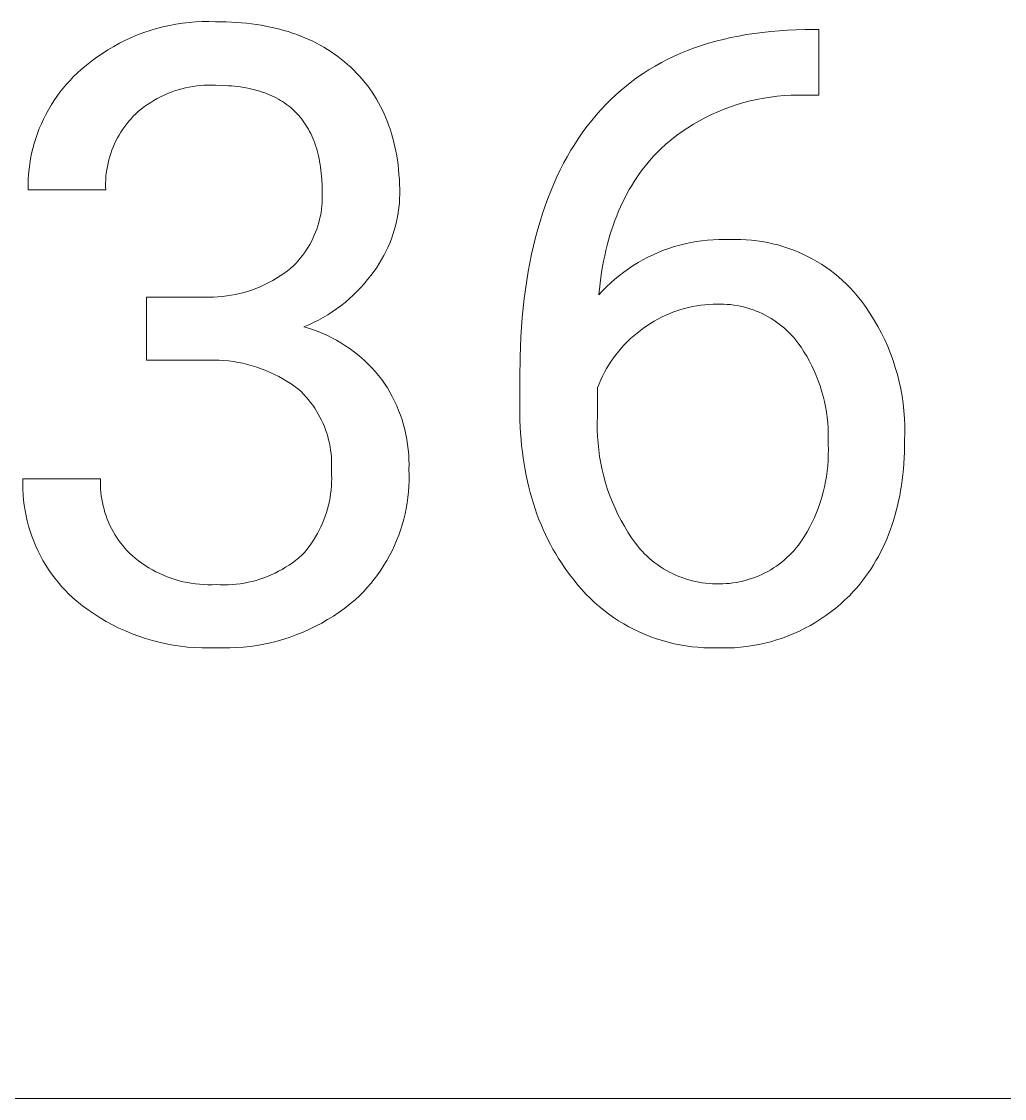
# Model space of a CAD drawing. Header units: millimetres. Extents: x 0 to 4468, y 0 to 3122.
# Drawn here: x 3651.7 to 3719.9, y 249.8 to 324.6 of the extents above; entities that cross this region are included whole.
import ezdxf

# ---------------------------------------------------------------- set-up
doc = ezdxf.new("R2010")
doc.units = ezdxf.units.MM
doc.header["$MEASUREMENT"] = 0
doc.layers.add('Domyślny', color=7, linetype='Continuous', true_color=0x000000)

msp = doc.modelspace()

# ---------------------------------------------------------------- linework, layer by layer
at = {"layer": 'Domyślny', "color": 18, "lineweight": 15, "true_color": 0x000000}
for p, q in [((3664.21, 324.558), (3664.671, 324.564)), ((3664.671, 324.564), (3665.132, 324.554)), ((3660.148, 323.793), (3660.585, 323.94)), ((3660.585, 323.94), (3661.027, 324.072)), ((3661.027, 324.072), (3661.473, 324.188)), ((3661.473, 324.188), (3661.923, 324.289)), ((3661.923, 324.289), (3662.376, 324.374)), ((3662.376, 324.374), (3662.832, 324.444)), ((3662.832, 324.444), (3663.29, 324.498)), ((3663.29, 324.498), (3663.749, 324.536)), ((3663.749, 324.536), (3664.21, 324.558)), ((3665.132, 324.554), (3665.872, 324.542)), ((3665.872, 324.542), (3666.234, 324.527)), ((3666.234, 324.527), (3666.592, 324.505)), ((3666.592, 324.505), (3666.944, 324.478)), ((3666.944, 324.478), (3667.291, 324.444)), ((3667.291, 324.444), (3667.633, 324.404)), ((3667.633, 324.404), (3667.969, 324.358)), ((3667.969, 324.358), (3668.301, 324.306)), ((3668.301, 324.306), (3668.627, 324.248)), ((3668.627, 324.248), (3668.949, 324.183)), ((3668.949, 324.183), (3669.265, 324.112)), ((3669.265, 324.112), (3669.576, 324.035)), ((3669.576, 324.035), (3669.882, 323.952)), ((3669.882, 323.952), (3670.183, 323.863)), ((3670.183, 323.863), (3670.479, 323.767)), ((3702.561, 323.738), (3703.124, 323.812)), ((3703.124, 323.812), (3703.697, 323.873)), ((3703.697, 323.873), (3704.278, 323.923)), ((3704.278, 323.923), (3704.87, 323.96)), ((3704.87, 323.96), (3705.471, 323.986)), ((3705.471, 323.986), (3706.081, 324.001)), ((3706.081, 324.001), (3707.048, 324.001)), ((3707.048, 324.001), (3707.048, 319.448)), ((3658.458, 323.057), (3658.871, 323.263)), ((3658.871, 323.263), (3659.29, 323.454)), ((3659.29, 323.454), (3659.716, 323.631)), ((3659.716, 323.631), (3660.148, 323.793)), ((3670.479, 323.767), (3670.77, 323.666)), ((3670.77, 323.666), (3671.055, 323.558)), ((3671.055, 323.558), (3671.336, 323.443)), ((3671.336, 323.443), (3671.611, 323.323)), ((3671.611, 323.323), (3671.882, 323.196)), ((3671.882, 323.196), (3672.147, 323.063)), ((3672.147, 323.063), (3672.407, 322.923)), ((3699.383, 323.052), (3699.889, 323.196)), ((3699.889, 323.196), (3700.405, 323.328)), ((3700.405, 323.328), (3700.93, 323.448)), ((3700.93, 323.448), (3701.464, 323.557)), ((3701.464, 323.557), (3702.008, 323.654)), ((3702.008, 323.654), (3702.561, 323.738)), ((3656.886, 322.095), (3657.266, 322.356)), ((3657.266, 322.356), (3657.655, 322.603)), ((3657.655, 322.603), (3658.053, 322.837)), ((3658.053, 322.837), (3658.458, 323.057)), ((3672.407, 322.923), (3672.662, 322.778)), ((3672.662, 322.778), (3672.912, 322.626)), ((3672.912, 322.626), (3673.157, 322.467)), ((3673.157, 322.467), (3673.397, 322.303)), ((3696.997, 322.155), (3697.455, 322.358)), ((3697.455, 322.358), (3697.923, 322.549)), ((3697.923, 322.549), (3698.4, 322.729)), ((3698.4, 322.729), (3698.887, 322.896)), ((3698.887, 322.896), (3699.383, 323.052)), ((3656.154, 321.535), (3656.515, 321.821)), ((3656.515, 321.821), (3656.886, 322.095)), ((3673.397, 322.303), (3673.632, 322.132)), ((3673.632, 322.132), (3673.862, 321.955)), ((3673.862, 321.955), (3674.086, 321.771)), ((3674.086, 321.771), (3674.306, 321.581)), ((3674.306, 321.581), (3674.521, 321.385)), ((3695.678, 321.476), (3696.108, 321.714)), ((3696.108, 321.714), (3696.548, 321.941)), ((3696.548, 321.941), (3696.997, 322.155)), ((3655.272, 320.741), (3655.533, 320.993)), ((3655.533, 320.993), (3655.802, 321.236)), ((3655.802, 321.236), (3656.154, 321.535)), ((3674.521, 321.385), (3674.729, 321.186)), ((3674.729, 321.186), (3674.932, 320.982)), ((3674.932, 320.982), (3675.127, 320.772)), ((3694.446, 320.69), (3694.847, 320.963)), ((3694.847, 320.963), (3695.258, 321.225)), ((3695.258, 321.225), (3695.678, 321.476)), ((3654.542, 319.933), (3654.776, 320.21)), ((3654.776, 320.21), (3655.02, 320.48)), ((3655.02, 320.48), (3655.272, 320.741)), ((3663.82, 320.09), (3663.559, 320.054)), ((3664.081, 320.117), (3663.82, 320.09)), ((3664.343, 320.135), (3664.081, 320.117)), ((3664.606, 320.144), (3664.343, 320.135)), ((3664.869, 320.144), (3664.606, 320.144)), ((3665.132, 320.135), (3664.869, 320.144)), ((3665.588, 320.128), (3665.132, 320.135)), ((3666.029, 320.106), (3665.588, 320.128)), ((3666.244, 320.09), (3666.029, 320.106)), ((3666.456, 320.07), (3666.244, 320.09)), ((3675.127, 320.772), (3675.316, 320.558)), ((3675.316, 320.558), (3675.499, 320.339)), ((3675.499, 320.339), (3675.675, 320.116)), ((3675.675, 320.116), (3675.844, 319.887)), ((3693.299, 319.797), (3693.672, 320.106)), ((3693.672, 320.106), (3694.054, 320.404)), ((3694.054, 320.404), (3694.446, 320.69)), ((3653.897, 319.056), (3654.102, 319.356)), ((3654.102, 319.356), (3654.317, 319.648)), ((3654.317, 319.648), (3654.542, 319.933)), ((3661.313, 319.339), (3661.08, 319.217)), ((3661.55, 319.452), (3661.313, 319.339)), ((3661.792, 319.557), (3661.55, 319.452)), ((3662.036, 319.654), (3661.792, 319.557)), ((3662.284, 319.742), (3662.036, 319.654)), ((3662.534, 319.822), (3662.284, 319.742)), ((3662.787, 319.893), (3662.534, 319.822)), ((3663.043, 319.955), (3662.787, 319.893)), ((3663.3, 320.009), (3663.043, 319.955)), ((3663.559, 320.054), (3663.3, 320.009)), ((3666.664, 320.046), (3666.456, 320.07)), ((3666.868, 320.019), (3666.664, 320.046)), ((3667.069, 319.988), (3666.868, 320.019)), ((3667.266, 319.954), (3667.069, 319.988)), ((3667.46, 319.916), (3667.266, 319.954)), ((3667.65, 319.874), (3667.46, 319.916)), ((3667.836, 319.829), (3667.65, 319.874)), ((3668.019, 319.78), (3667.836, 319.829)), ((3668.198, 319.728), (3668.019, 319.78)), ((3668.374, 319.671), (3668.198, 319.728)), ((3668.545, 319.612), (3668.374, 319.671)), ((3668.714, 319.548), (3668.545, 319.612)), ((3668.878, 319.481), (3668.714, 319.548)), ((3669.039, 319.41), (3668.878, 319.481)), ((3669.197, 319.336), (3669.039, 319.41)), ((3669.351, 319.258), (3669.197, 319.336)), ((3675.844, 319.887), (3676.007, 319.653)), ((3676.007, 319.653), (3676.163, 319.414)), ((3676.163, 319.414), (3676.313, 319.17)), ((3692.582, 319.143), (3692.936, 319.476)), ((3692.936, 319.476), (3693.299, 319.797)), ((3704.152, 319.379), (3703.679, 319.321)), ((3704.625, 319.42), (3704.152, 319.379)), ((3705.1, 319.445), (3704.625, 319.42)), ((3705.576, 319.454), (3705.1, 319.445)), ((3706.051, 319.448), (3705.576, 319.454)), ((3707.048, 319.448), (3706.051, 319.448)), ((3653.517, 318.438), (3653.702, 318.75)), ((3653.702, 318.75), (3653.897, 319.056)), ((3660.192, 318.655), (3659.983, 318.496)), ((3660.407, 318.807), (3660.192, 318.655)), ((3660.627, 318.951), (3660.407, 318.807)), ((3660.851, 319.088), (3660.627, 318.951)), ((3661.08, 319.217), (3660.851, 319.088)), ((3669.501, 319.177), (3669.351, 319.258)), ((3669.647, 319.091), (3669.501, 319.177)), ((3669.79, 319.003), (3669.647, 319.091)), ((3669.929, 318.91), (3669.79, 319.003)), ((3670.065, 318.814), (3669.929, 318.91)), ((3670.197, 318.714), (3670.065, 318.814)), ((3670.326, 318.611), (3670.197, 318.714)), ((3670.45, 318.504), (3670.326, 318.611)), ((3676.313, 319.17), (3676.456, 318.922)), ((3676.456, 318.922), (3676.593, 318.668)), ((3676.593, 318.668), (3676.723, 318.41)), ((3691.903, 318.441), (3692.237, 318.798)), ((3692.237, 318.798), (3692.582, 319.143)), ((3700.911, 318.649), (3700.465, 318.483)), ((3701.362, 318.8), (3700.911, 318.649)), ((3701.818, 318.935), (3701.362, 318.8)), ((3702.278, 319.055), (3701.818, 318.935)), ((3702.742, 319.16), (3702.278, 319.055)), ((3703.209, 319.248), (3702.742, 319.16)), ((3703.679, 319.321), (3703.209, 319.248)), ((3653.18, 317.795), (3653.343, 318.119)), ((3653.343, 318.119), (3653.517, 318.438)), ((3659.417, 317.99), (3659.258, 317.818)), ((3659.582, 318.156), (3659.417, 317.99)), ((3659.78, 318.329), (3659.582, 318.156)), ((3659.983, 318.496), (3659.78, 318.329)), ((3670.572, 318.393), (3670.45, 318.504)), ((3670.689, 318.279), (3670.572, 318.393)), ((3670.803, 318.161), (3670.689, 318.279)), ((3670.914, 318.039), (3670.803, 318.161)), ((3671.02, 317.914), (3670.914, 318.039)), ((3671.123, 317.785), (3671.02, 317.914)), ((3676.723, 318.41), (3676.846, 318.147)), ((3676.846, 318.147), (3676.962, 317.879)), ((3676.962, 317.879), (3677.072, 317.606)), ((3691.261, 317.692), (3691.577, 318.072)), ((3691.577, 318.072), (3691.903, 318.441)), ((3699.165, 317.897), (3698.745, 317.673)), ((3699.592, 318.107), (3699.165, 317.897)), ((3700.025, 318.302), (3699.592, 318.107)), ((3700.465, 318.483), (3700.025, 318.302)), ((3652.758, 316.791), (3652.887, 317.131)), ((3652.887, 317.131), (3653.028, 317.465)), ((3653.028, 317.465), (3653.18, 317.795)), ((3658.683, 317.081), (3658.555, 316.885)), ((3658.817, 317.272), (3658.683, 317.081)), ((3658.958, 317.459), (3658.817, 317.272)), ((3659.105, 317.641), (3658.958, 317.459)), ((3659.258, 317.818), (3659.105, 317.641)), ((3671.223, 317.653), (3671.123, 317.785)), ((3671.319, 317.516), (3671.223, 317.653)), ((3671.411, 317.377), (3671.319, 317.516)), ((3671.5, 317.233), (3671.411, 317.377)), ((3671.585, 317.086), (3671.5, 317.233)), ((3671.666, 316.935), (3671.585, 317.086)), ((3677.072, 317.606), (3677.176, 317.328)), ((3677.176, 317.328), (3677.273, 317.045)), ((3690.656, 316.898), (3690.954, 317.3)), ((3690.954, 317.3), (3691.261, 317.692)), ((3697.93, 317.183), (3697.536, 316.917)), ((3698.334, 317.435), (3697.93, 317.183)), ((3698.745, 317.673), (3698.334, 317.435)), ((3652.533, 316.101), (3652.639, 316.448)), ((3652.639, 316.448), (3652.758, 316.791)), ((3658.32, 316.48), (3658.212, 316.272)), ((3658.434, 316.684), (3658.32, 316.48)), ((3658.555, 316.885), (3658.434, 316.684)), ((3671.744, 316.781), (3671.666, 316.935)), ((3671.818, 316.623), (3671.744, 316.781)), ((3671.889, 316.461), (3671.818, 316.623)), ((3671.956, 316.296), (3671.889, 316.461)), ((3677.273, 317.045), (3677.363, 316.757)), ((3677.363, 316.757), (3677.446, 316.465)), ((3677.446, 316.465), (3677.523, 316.167)), ((3690.09, 316.06), (3690.368, 316.484)), ((3690.368, 316.484), (3690.656, 316.898)), ((3696.774, 316.347), (3696.408, 316.044)), ((3697.15, 316.639), (3696.774, 316.347)), ((3697.536, 316.917), (3697.15, 316.639)), ((3652.355, 315.397), (3652.438, 315.751)), ((3652.438, 315.751), (3652.533, 316.101)), ((3657.933, 315.629), (3657.855, 315.408)), ((3658.019, 315.846), (3657.933, 315.629)), ((3658.112, 316.061), (3658.019, 315.846)), ((3658.212, 316.272), (3658.112, 316.061)), ((3672.019, 316.127), (3671.956, 316.296)), ((3672.079, 315.954), (3672.019, 316.127)), ((3672.135, 315.778), (3672.079, 315.954)), ((3672.187, 315.598), (3672.135, 315.778)), ((3672.236, 315.415), (3672.187, 315.598)), ((3677.523, 316.167), (3677.593, 315.865)), ((3677.593, 315.865), (3677.657, 315.558)), ((3689.562, 315.18), (3689.821, 315.626)), ((3689.821, 315.626), (3690.09, 316.06)), ((3696.053, 315.728), (3695.824, 315.499)), ((3696.408, 316.044), (3696.053, 315.728)), ((3652.225, 314.683), (3652.284, 315.041)), ((3652.284, 315.041), (3652.355, 315.397)), ((3657.72, 314.96), (3657.664, 314.733)), ((3657.784, 315.185), (3657.72, 314.96)), ((3657.855, 315.408), (3657.784, 315.185)), ((3672.281, 315.227), (3672.236, 315.415)), ((3672.323, 315.036), (3672.281, 315.227)), ((3672.361, 314.842), (3672.323, 315.036)), ((3672.395, 314.644), (3672.361, 314.842)), ((3677.657, 315.558), (3677.714, 315.246)), ((3677.714, 315.246), (3677.764, 314.929)), ((3677.764, 314.929), (3677.807, 314.607)), ((3689.313, 314.724), (3689.562, 315.18)), ((3695.385, 315.024), (3695.175, 314.778)), ((3695.602, 315.264), (3695.385, 315.024)), ((3695.824, 315.499), (3695.602, 315.264)), ((3652.144, 313.962), (3652.178, 314.323)), ((3652.178, 314.323), (3652.225, 314.683)), ((3657.576, 314.273), (3657.543, 314.042)), ((3657.616, 314.504), (3657.576, 314.273)), ((3657.664, 314.733), (3657.616, 314.504)), ((3672.426, 314.442), (3672.395, 314.644)), ((3672.453, 314.236), (3672.426, 314.442)), ((3672.477, 314.027), (3672.453, 314.236)), ((3677.807, 314.607), (3677.844, 314.281)), ((3677.844, 314.281), (3677.874, 313.95)), ((3688.845, 313.78), (3689.074, 314.257)), ((3689.074, 314.257), (3689.313, 314.724)), ((3694.773, 314.27), (3694.581, 314.007)), ((3694.971, 314.527), (3694.773, 314.27)), ((3695.175, 314.778), (3694.971, 314.527)), ((3652.111, 313.237), (3652.121, 313.6)), ((3652.121, 313.6), (3652.144, 313.962)), ((3657.493, 313.342), (3657.492, 313.108)), ((3657.502, 313.576), (3657.493, 313.342)), ((3657.519, 313.809), (3657.502, 313.576)), ((3657.543, 314.042), (3657.519, 313.809)), ((3672.496, 313.814), (3672.477, 314.027)), ((3672.513, 313.598), (3672.496, 313.814)), ((3672.534, 313.154), (3672.513, 313.598)), ((3677.874, 313.95), (3677.898, 313.613)), ((3677.898, 313.613), (3677.915, 313.273)), ((3688.625, 313.291), (3688.845, 313.78)), ((3694.215, 313.464), (3694.042, 313.184)), ((3694.395, 313.738), (3694.215, 313.464)), ((3694.581, 314.007), (3694.395, 313.738)), ((3652.112, 312.874), (3652.111, 313.237)), ((3657.499, 312.874), (3652.112, 312.874)), ((3657.492, 313.108), (3657.499, 312.874)), ((3672.542, 312.695), (3672.534, 313.154)), ((3672.548, 312.461), (3672.542, 312.695)), ((3677.915, 313.273), (3677.925, 312.927)), ((3677.925, 312.927), (3677.928, 312.576)), ((3688.215, 312.282), (3688.415, 312.792)), ((3688.415, 312.792), (3688.625, 313.291)), ((3693.712, 312.607), (3693.557, 312.31)), ((3693.874, 312.899), (3693.712, 312.607)), ((3694.042, 313.184), (3693.874, 312.899)), ((3672.517, 311.758), (3672.535, 311.992)), ((3672.535, 311.992), (3672.546, 312.226)), ((3672.546, 312.226), (3672.548, 312.461)), ((3677.899, 311.941), (3677.868, 311.625)), ((3677.919, 312.258), (3677.899, 311.941)), ((3677.928, 312.576), (3677.919, 312.258)), ((3688.024, 311.762), (3688.215, 312.282)), ((3693.408, 312.007), (3693.264, 311.699)), ((3693.557, 312.31), (3693.408, 312.007)), ((3672.413, 311.062), (3672.456, 311.292)), ((3672.456, 311.292), (3672.49, 311.524)), ((3672.49, 311.524), (3672.517, 311.758)), ((3677.826, 311.309), (3677.773, 310.996)), ((3677.868, 311.625), (3677.826, 311.309)), ((3687.673, 310.688), (3687.844, 311.23)), ((3687.844, 311.23), (3688.024, 311.762)), ((3693.127, 311.385), (3692.996, 311.065)), ((3693.264, 311.699), (3693.127, 311.385)), ((3672.163, 310.157), (3672.237, 310.38)), ((3672.237, 310.38), (3672.304, 310.605)), ((3672.304, 310.605), (3672.362, 310.832)), ((3672.362, 310.832), (3672.413, 311.062)), ((3677.635, 310.375), (3677.55, 310.069)), ((3677.709, 310.684), (3677.635, 310.375)), ((3677.773, 310.996), (3677.709, 310.684)), ((3687.512, 310.135), (3687.673, 310.688)), ((3692.751, 310.408), (3692.638, 310.071)), ((3692.87, 310.739), (3692.751, 310.408)), ((3692.996, 311.065), (3692.87, 310.739)), ((3671.894, 309.507), (3671.991, 309.721)), ((3671.991, 309.721), (3672.081, 309.938)), ((3672.081, 309.938), (3672.163, 310.157)), ((3677.454, 309.765), (3677.348, 309.466)), ((3677.55, 310.069), (3677.454, 309.765)), ((3687.36, 309.571), (3687.512, 310.135)), ((3692.531, 309.728), (3692.43, 309.38)), ((3692.638, 310.071), (3692.531, 309.728)), ((3671.432, 308.69), (3671.558, 308.888)), ((3671.558, 308.888), (3671.677, 309.091)), ((3671.677, 309.091), (3671.789, 309.297)), ((3671.789, 309.297), (3671.894, 309.507)), ((3677.105, 308.878), (3676.969, 308.591)), ((3677.232, 309.17), (3677.105, 308.878)), ((3677.348, 309.466), (3677.232, 309.17)), ((3687.087, 308.412), (3687.219, 308.997)), ((3687.219, 308.997), (3687.36, 309.571)), ((3692.335, 309.026), (3692.246, 308.666)), ((3692.43, 309.38), (3692.335, 309.026)), ((3696.623, 308.812), (3696.998, 308.933)), ((3696.998, 308.933), (3697.377, 309.041)), ((3697.377, 309.041), (3697.759, 309.136)), ((3697.759, 309.136), (3698.144, 309.218)), ((3698.144, 309.218), (3698.532, 309.287)), ((3698.532, 309.287), (3698.922, 309.343)), ((3698.922, 309.343), (3699.314, 309.385)), ((3699.314, 309.385), (3699.707, 309.413)), ((3699.707, 309.413), (3700.101, 309.429)), ((3700.101, 309.429), (3700.495, 309.431)), ((3700.495, 309.431), (3700.888, 309.419)), ((3700.888, 309.419), (3701.258, 309.427)), ((3701.258, 309.427), (3701.628, 309.424)), ((3701.628, 309.424), (3701.998, 309.407)), ((3701.998, 309.407), (3702.366, 309.378)), ((3702.366, 309.378), (3702.734, 309.337)), ((3702.734, 309.337), (3703.1, 309.283)), ((3703.1, 309.283), (3703.464, 309.217)), ((3703.464, 309.217), (3703.826, 309.139)), ((3703.826, 309.139), (3704.184, 309.048)), ((3704.184, 309.048), (3704.54, 308.946)), ((3704.54, 308.946), (3704.892, 308.831)), ((3670.862, 307.946), (3671.014, 308.124)), ((3671.014, 308.124), (3671.16, 308.308)), ((3671.16, 308.308), (3671.3, 308.497)), ((3671.3, 308.497), (3671.432, 308.69)), ((3676.823, 308.308), (3676.667, 308.031)), ((3676.969, 308.591), (3676.823, 308.308)), ((3686.965, 307.816), (3687.087, 308.412)), ((3692.164, 308.3), (3692.087, 307.929)), ((3692.246, 308.666), (3692.164, 308.3)), ((3694.822, 308.019), (3695.171, 308.202)), ((3695.171, 308.202), (3695.526, 308.373)), ((3695.526, 308.373), (3695.887, 308.532)), ((3695.887, 308.532), (3696.252, 308.678)), ((3696.252, 308.678), (3696.623, 308.812)), ((3704.892, 308.831), (3705.239, 308.705)), ((3705.239, 308.705), (3705.583, 308.567)), ((3705.583, 308.567), (3705.921, 308.417)), ((3705.921, 308.417), (3706.254, 308.256)), ((3706.254, 308.256), (3706.582, 308.084)), ((3670.127, 307.253), (3670.369, 307.443)), ((3670.369, 307.443), (3670.539, 307.605)), ((3670.539, 307.605), (3670.704, 307.772)), ((3670.704, 307.772), (3670.862, 307.946)), ((3676.326, 307.494), (3676.142, 307.235)), ((3676.501, 307.76), (3676.326, 307.494)), ((3676.667, 308.031), (3676.501, 307.76)), ((3686.853, 307.209), (3686.965, 307.816)), ((3692.016, 307.552), (3691.951, 307.169)), ((3692.087, 307.929), (3692.016, 307.552)), ((3693.495, 307.171), (3693.816, 307.4)), ((3693.816, 307.4), (3694.144, 307.617)), ((3694.144, 307.617), (3694.48, 307.824)), ((3694.48, 307.824), (3694.822, 308.019)), ((3706.582, 308.084), (3706.903, 307.901)), ((3706.903, 307.901), (3707.218, 307.708)), ((3707.218, 307.708), (3707.527, 307.503)), ((3707.527, 307.503), (3707.828, 307.289)), ((3669.099, 306.577), (3669.365, 306.733)), ((3669.365, 306.733), (3669.625, 306.897)), ((3669.625, 306.897), (3669.879, 307.071)), ((3669.879, 307.071), (3670.127, 307.253)), ((3675.696, 306.641), (3675.458, 306.356)), ((3675.924, 306.934), (3675.696, 306.641)), ((3676.142, 307.235), (3675.924, 306.934)), ((3686.75, 306.591), (3686.853, 307.209)), ((3691.951, 307.169), (3691.84, 306.386)), ((3692.583, 306.42), (3692.879, 306.681)), ((3692.879, 306.681), (3693.183, 306.931)), ((3693.183, 306.931), (3693.495, 307.171)), ((3707.828, 307.289), (3708.122, 307.064)), ((3708.122, 307.064), (3708.408, 306.83)), ((3708.408, 306.83), (3708.686, 306.586)), ((3667.408, 305.844), (3667.7, 305.942)), ((3667.7, 305.942), (3667.988, 306.049)), ((3667.988, 306.049), (3668.273, 306.167)), ((3668.273, 306.167), (3668.553, 306.294)), ((3668.553, 306.294), (3668.828, 306.431)), ((3668.828, 306.431), (3669.099, 306.577)), ((3675.21, 306.079), (3674.953, 305.811)), ((3675.458, 306.356), (3675.21, 306.079)), ((3686.574, 305.324), (3686.75, 306.591)), ((3691.84, 306.386), (3691.752, 305.58)), ((3691.752, 305.58), (3692.02, 305.869)), ((3692.02, 305.869), (3692.297, 306.15)), ((3692.297, 306.15), (3692.583, 306.42)), ((3708.686, 306.586), (3708.956, 306.333)), ((3708.956, 306.333), (3709.217, 306.071)), ((3709.217, 306.071), (3709.469, 305.8)), ((3660.341, 305.434), (3664.373, 305.434)), ((3660.341, 301.045), (3660.341, 305.434)), ((3664.373, 305.434), (3664.681, 305.428)), ((3664.681, 305.428), (3664.988, 305.432)), ((3664.988, 305.432), (3665.296, 305.447)), ((3665.296, 305.447), (3665.602, 305.472)), ((3665.602, 305.472), (3665.908, 305.508)), ((3665.908, 305.508), (3666.212, 305.555)), ((3666.212, 305.555), (3666.515, 305.612)), ((3666.515, 305.612), (3666.815, 305.679)), ((3666.815, 305.679), (3667.113, 305.756)), ((3667.113, 305.756), (3667.408, 305.844)), ((3674.412, 305.302), (3674.129, 305.061)), ((3674.687, 305.552), (3674.412, 305.302)), ((3674.953, 305.811), (3674.687, 305.552)), ((3686.438, 304.013), (3686.574, 305.324)), ((3709.469, 305.8), (3709.712, 305.521)), ((3709.712, 305.521), (3710.028, 305.114)), ((3673.233, 304.399), (3672.92, 304.199)), ((3673.539, 304.61), (3673.233, 304.399)), ((3673.838, 304.83), (3673.539, 304.61)), ((3674.129, 305.061), (3673.838, 304.83)), ((3696.901, 304.375), (3696.635, 304.269)), ((3697.17, 304.472), (3696.901, 304.375)), ((3697.442, 304.561), (3697.17, 304.472)), ((3697.717, 304.64), (3697.442, 304.561)), ((3697.995, 304.71), (3697.717, 304.64)), ((3698.274, 304.771), (3697.995, 304.71)), ((3698.556, 304.823), (3698.274, 304.771)), ((3698.839, 304.865), (3698.556, 304.823)), ((3699.123, 304.898), (3698.839, 304.865)), ((3699.409, 304.922), (3699.123, 304.898)), ((3699.694, 304.936), (3699.409, 304.922)), ((3699.981, 304.94), (3699.694, 304.936)), ((3700.211, 304.943), (3699.981, 304.94)), ((3700.442, 304.938), (3700.211, 304.943)), ((3700.672, 304.925), (3700.442, 304.938)), ((3700.901, 304.904), (3700.672, 304.925)), ((3701.13, 304.876), (3700.901, 304.904)), ((3701.358, 304.84), (3701.13, 304.876)), ((3701.584, 304.796), (3701.358, 304.84)), ((3701.809, 304.744), (3701.584, 304.796)), ((3702.032, 304.685), (3701.809, 304.744)), ((3702.252, 304.619), (3702.032, 304.685)), ((3702.471, 304.545), (3702.252, 304.619)), ((3702.686, 304.463), (3702.471, 304.545)), ((3702.899, 304.375), (3702.686, 304.463)), ((3703.109, 304.279), (3702.899, 304.375)), ((3710.028, 305.114), (3710.329, 304.696)), ((3710.329, 304.696), (3710.616, 304.269)), ((3671.942, 303.665), (3671.605, 303.51)), ((3672.274, 303.832), (3671.942, 303.665)), ((3672.6, 304.01), (3672.274, 303.832)), ((3672.92, 304.199), (3672.6, 304.01)), ((3686.34, 302.659), (3686.438, 304.013)), ((3695.611, 303.758), (3695.366, 303.609)), ((3695.86, 303.898), (3695.611, 303.758)), ((3696.114, 304.03), (3695.86, 303.898)), ((3696.372, 304.154), (3696.114, 304.03)), ((3696.635, 304.269), (3696.372, 304.154)), ((3703.315, 304.176), (3703.109, 304.279)), ((3703.518, 304.066), (3703.315, 304.176)), ((3703.717, 303.95), (3703.518, 304.066)), ((3703.912, 303.826), (3703.717, 303.95)), ((3704.102, 303.697), (3703.912, 303.826)), ((3704.288, 303.56), (3704.102, 303.697)), ((3710.616, 304.269), (3710.888, 303.831)), ((3710.888, 303.831), (3711.145, 303.385)), ((3671.605, 303.51), (3671.262, 303.366)), ((3671.262, 303.366), (3671.598, 303.266)), ((3671.598, 303.266), (3671.93, 303.155)), ((3671.93, 303.155), (3672.258, 303.033)), ((3672.258, 303.033), (3672.582, 302.9)), ((3672.582, 302.9), (3672.901, 302.756)), ((3694.415, 302.933), (3694.187, 302.743)), ((3694.651, 303.115), (3694.415, 302.933)), ((3694.892, 303.289), (3694.651, 303.115)), ((3695.126, 303.453), (3694.892, 303.289)), ((3695.366, 303.609), (3695.126, 303.453)), ((3704.47, 303.418), (3704.288, 303.56)), ((3704.646, 303.27), (3704.47, 303.418)), ((3704.817, 303.115), (3704.646, 303.27)), ((3704.983, 302.955), (3704.817, 303.115)), ((3705.144, 302.79), (3704.983, 302.955)), ((3711.145, 303.385), (3711.387, 302.93)), ((3711.387, 302.93), (3711.613, 302.467)), ((3672.901, 302.756), (3673.215, 302.601)), ((3673.215, 302.601), (3673.523, 302.436)), ((3673.523, 302.436), (3673.826, 302.26)), ((3673.826, 302.26), (3674.122, 302.074)), ((3686.281, 301.262), (3686.34, 302.659)), ((3693.54, 302.129), (3693.339, 301.91)), ((3693.748, 302.341), (3693.54, 302.129)), ((3693.964, 302.546), (3693.748, 302.341)), ((3694.187, 302.743), (3693.964, 302.546)), ((3705.298, 302.619), (3705.144, 302.79)), ((3705.447, 302.443), (3705.298, 302.619)), ((3705.59, 302.262), (3705.447, 302.443)), ((3705.804, 301.954), (3705.59, 302.262)), ((3711.613, 302.467), (3711.822, 301.997)), ((3674.122, 302.074), (3674.412, 301.878)), ((3674.412, 301.878), (3674.696, 301.672)), ((3674.696, 301.672), (3674.972, 301.457)), ((3674.972, 301.457), (3675.24, 301.232)), ((3692.959, 301.453), (3692.78, 301.215)), ((3693.145, 301.685), (3692.959, 301.453)), ((3693.339, 301.91), (3693.145, 301.685)), ((3706.008, 301.639), (3705.804, 301.954)), ((3706.201, 301.318), (3706.008, 301.639)), ((3711.822, 301.997), (3712.016, 301.519)), ((3712.016, 301.519), (3712.192, 301.036)), ((3664.373, 301.045), (3660.341, 301.045)), ((3664.706, 301.058), (3664.373, 301.045)), ((3665.04, 301.059), (3664.706, 301.058)), ((3665.373, 301.049), (3665.04, 301.059)), ((3665.706, 301.028), (3665.373, 301.049)), ((3666.038, 300.995), (3665.706, 301.028)), ((3666.369, 300.951), (3666.038, 300.995)), ((3666.698, 300.896), (3666.369, 300.951)), ((3667.024, 300.83), (3666.698, 300.896)), ((3667.349, 300.753), (3667.024, 300.83)), ((3667.671, 300.664), (3667.349, 300.753)), ((3667.989, 300.565), (3667.671, 300.664)), ((3675.24, 301.232), (3675.501, 300.998)), ((3675.501, 300.998), (3675.754, 300.756)), ((3675.754, 300.756), (3675.998, 300.506)), ((3686.262, 299.822), (3686.281, 301.262)), ((3692.449, 300.721), (3692.296, 300.466)), ((3692.61, 300.971), (3692.449, 300.721)), ((3692.78, 301.215), (3692.61, 300.971)), ((3706.383, 300.99), (3706.201, 301.318)), ((3706.554, 300.657), (3706.383, 300.99)), ((3706.714, 300.318), (3706.554, 300.657)), ((3712.192, 301.036), (3712.352, 300.546)), ((3668.304, 300.455), (3667.989, 300.565)), ((3668.615, 300.335), (3668.304, 300.455)), ((3668.922, 300.204), (3668.615, 300.335)), ((3669.224, 300.062), (3668.922, 300.204)), ((3669.521, 299.911), (3669.224, 300.062)), ((3669.813, 299.749), (3669.521, 299.911)), ((3675.998, 300.506), (3676.234, 300.247)), ((3676.234, 300.247), (3676.461, 299.98)), ((3676.461, 299.98), (3676.678, 299.706)), ((3692.015, 299.942), (3691.889, 299.673)), ((3692.151, 300.206), (3692.015, 299.942)), ((3692.296, 300.466), (3692.151, 300.206)), ((3706.862, 299.973), (3706.714, 300.318)), ((3706.999, 299.624), (3706.862, 299.973)), ((3712.352, 300.546), (3712.495, 300.051)), ((3712.495, 300.051), (3712.621, 299.552)), ((3670.099, 299.578), (3669.813, 299.749)), ((3670.379, 299.397), (3670.099, 299.578)), ((3670.653, 299.206), (3670.379, 299.397)), ((3670.92, 299.006), (3670.653, 299.206)), ((3676.678, 299.706), (3676.877, 299.418)), ((3676.877, 299.418), (3677.065, 299.123)), ((3686.262, 297.768), (3686.262, 299.822)), ((3691.771, 299.399), (3691.663, 299.122)), ((3691.889, 299.673), (3691.771, 299.399)), ((3707.124, 299.271), (3706.999, 299.624)), ((3707.236, 298.913), (3707.124, 299.271)), ((3712.621, 299.552), (3712.73, 299.049)), ((3671.095, 298.839), (3670.92, 299.006)), ((3671.264, 298.666), (3671.095, 298.839)), ((3671.427, 298.487), (3671.264, 298.666)), ((3671.584, 298.303), (3671.427, 298.487)), ((3677.065, 299.123), (3677.244, 298.822)), ((3677.244, 298.822), (3677.411, 298.515)), ((3677.411, 298.515), (3677.568, 298.203)), ((3691.663, 299.122), (3691.663, 297.158)), ((3707.337, 298.552), (3707.236, 298.913)), ((3707.426, 298.188), (3707.337, 298.552)), ((3712.73, 299.049), (3712.822, 298.542)), ((3712.822, 298.542), (3712.895, 298.032)), ((3671.734, 298.113), (3671.584, 298.303)), ((3671.878, 297.918), (3671.734, 298.113)), ((3672.016, 297.719), (3671.878, 297.918)), ((3672.146, 297.515), (3672.016, 297.719)), ((3677.568, 298.203), (3677.715, 297.885)), ((3677.715, 297.885), (3677.85, 297.562)), ((3686.277, 296.859), (3686.262, 297.768)), ((3707.502, 297.821), (3707.426, 298.188)), ((3707.566, 297.451), (3707.502, 297.821)), ((3712.895, 298.032), (3712.952, 297.52)), ((3672.269, 297.306), (3672.146, 297.515)), ((3672.385, 297.094), (3672.269, 297.306)), ((3672.494, 296.878), (3672.385, 297.094)), ((3677.85, 297.562), (3677.974, 297.235)), ((3677.974, 297.235), (3678.087, 296.904)), ((3678.087, 296.904), (3678.188, 296.569)), ((3691.663, 297.158), (3691.648, 296.689)), ((3707.618, 297.08), (3707.566, 297.451)), ((3707.657, 296.707), (3707.618, 297.08)), ((3712.952, 297.52), (3712.99, 297.007)), ((3712.99, 297.007), (3713.011, 296.492)), ((3672.595, 296.658), (3672.494, 296.878)), ((3672.689, 296.435), (3672.595, 296.658)), ((3672.775, 296.208), (3672.689, 296.435)), ((3672.853, 295.979), (3672.775, 296.208)), ((3678.188, 296.569), (3678.278, 296.231)), ((3678.278, 296.231), (3678.356, 295.89)), ((3686.321, 295.97), (3686.277, 296.859)), ((3691.648, 296.689), (3691.65, 296.22)), ((3691.65, 296.22), (3691.667, 295.751)), ((3707.684, 296.333), (3707.657, 296.707)), ((3707.698, 295.959), (3707.684, 296.333)), ((3713.011, 296.492), (3713.015, 295.977)), ((3672.924, 295.748), (3672.853, 295.979)), ((3672.986, 295.514), (3672.924, 295.748)), ((3673.041, 295.278), (3672.986, 295.514)), ((3678.356, 295.89), (3678.422, 295.547)), ((3678.422, 295.547), (3678.476, 295.201)), ((3686.355, 295.534), (3686.321, 295.97)), ((3686.395, 295.103), (3686.355, 295.534)), ((3691.667, 295.751), (3691.7, 295.283)), ((3707.688, 295.209), (3707.699, 295.584)), ((3707.699, 295.584), (3707.698, 295.959)), ((3713, 295.462), (3712.986, 294.655)), ((3713.015, 295.977), (3713, 295.462)), ((3673.087, 295.04), (3673.041, 295.278)), ((3673.125, 294.801), (3673.087, 295.04)), ((3673.155, 294.561), (3673.125, 294.801)), ((3678.476, 295.201), (3678.518, 294.854)), ((3678.518, 294.854), (3678.549, 294.505)), ((3686.443, 294.678), (3686.395, 295.103)), ((3686.499, 294.258), (3686.443, 294.678)), ((3691.7, 295.283), (3691.749, 294.817)), ((3691.749, 294.817), (3691.813, 294.352)), ((3707.7, 294.837), (3707.688, 295.209)), ((3707.699, 294.465), (3707.7, 294.837)), ((3712.986, 294.655), (3712.969, 294.259)), ((3673.177, 294.32), (3673.155, 294.561)), ((3673.191, 294.078), (3673.177, 294.32)), ((3673.196, 293.836), (3673.191, 294.078)), ((3678.549, 294.505), (3678.567, 294.156)), ((3678.567, 294.156), (3678.574, 293.806)), ((3686.562, 293.843), (3686.499, 294.258)), ((3691.813, 294.352), (3691.893, 293.89)), ((3707.66, 293.721), (3707.686, 294.093)), ((3707.686, 294.093), (3707.699, 294.465)), ((3712.969, 294.259), (3712.945, 293.868)), ((3673.181, 293.352), (3673.193, 293.594)), ((3673.194, 293.087), (3673.181, 293.352)), ((3673.193, 293.594), (3673.196, 293.836)), ((3678.574, 293.806), (3678.568, 293.456)), ((3678.568, 293.456), (3678.58, 293.069)), ((3686.632, 293.434), (3686.562, 293.843)), ((3686.71, 293.03), (3686.632, 293.434)), ((3691.893, 293.89), (3691.989, 293.43)), ((3691.989, 293.43), (3692.1, 292.975)), ((3707.571, 292.982), (3707.621, 293.351)), ((3707.621, 293.351), (3707.66, 293.721)), ((3712.914, 293.483), (3712.876, 293.102)), ((3712.945, 293.868), (3712.914, 293.483)), ((3651.734, 292.447), (3651.74, 292.817)), ((3651.74, 292.077), (3651.734, 292.447)), ((3651.74, 292.817), (3657.142, 292.817)), ((3657.142, 292.817), (3657.136, 292.578)), ((3657.136, 292.578), (3657.138, 292.34)), ((3673.179, 292.292), (3673.193, 292.557)), ((3673.193, 292.557), (3673.198, 292.822)), ((3673.198, 292.822), (3673.194, 293.087)), ((3678.578, 292.681), (3678.564, 292.293)), ((3678.58, 293.069), (3678.578, 292.681)), ((3686.795, 292.631), (3686.71, 293.03)), ((3686.887, 292.238), (3686.795, 292.631)), ((3692.1, 292.975), (3692.227, 292.523)), ((3692.227, 292.523), (3692.369, 292.076)), ((3707.433, 292.251), (3707.508, 292.615)), ((3707.508, 292.615), (3707.571, 292.982)), ((3712.831, 292.727), (3712.779, 292.357)), ((3712.876, 293.102), (3712.831, 292.727)), ((3651.76, 291.707), (3651.74, 292.077)), ((3651.792, 291.338), (3651.76, 291.707)), ((3657.138, 292.34), (3657.148, 292.102)), ((3657.148, 292.102), (3657.167, 291.865)), ((3657.167, 291.865), (3657.194, 291.628)), ((3673.084, 291.502), (3673.125, 291.764)), ((3673.125, 291.764), (3673.156, 292.027)), ((3673.156, 292.027), (3673.179, 292.292)), ((3678.536, 291.906), (3678.496, 291.52)), ((3678.564, 292.293), (3678.536, 291.906)), ((3686.987, 291.85), (3686.887, 292.238)), ((3687.094, 291.467), (3686.987, 291.85)), ((3692.369, 292.076), (3692.526, 291.633)), ((3707.246, 291.53), (3707.346, 291.889)), ((3707.346, 291.889), (3707.433, 292.251)), ((3712.721, 291.992), (3712.655, 291.632)), ((3712.779, 292.357), (3712.721, 291.992)), ((3651.836, 290.971), (3651.792, 291.338)), ((3651.894, 290.606), (3651.836, 290.971)), ((3657.194, 291.628), (3657.229, 291.393)), ((3657.229, 291.393), (3657.272, 291.158)), ((3657.272, 291.158), (3657.323, 290.926)), ((3657.323, 290.926), (3657.382, 290.695)), ((3672.91, 290.725), (3672.977, 290.982)), ((3672.977, 290.982), (3673.035, 291.241)), ((3673.035, 291.241), (3673.084, 291.502)), ((3678.442, 291.136), (3678.376, 290.754)), ((3678.496, 291.52), (3678.442, 291.136)), ((3687.209, 291.089), (3687.094, 291.467)), ((3687.331, 290.717), (3687.209, 291.089)), ((3692.526, 291.633), (3692.698, 291.197)), ((3692.698, 291.197), (3692.884, 290.766)), ((3707.012, 290.824), (3707.135, 291.175)), ((3707.135, 291.175), (3707.246, 291.53)), ((3712.503, 290.927), (3712.417, 290.582)), ((3712.583, 291.277), (3712.503, 290.927)), ((3712.655, 291.632), (3712.583, 291.277)), ((3651.964, 290.242), (3651.894, 290.606)), ((3652.046, 289.882), (3651.964, 290.242)), ((3657.382, 290.695), (3657.449, 290.466)), ((3657.449, 290.466), (3657.524, 290.24)), ((3657.524, 290.24), (3657.607, 290.017)), ((3672.659, 289.97), (3672.751, 290.219)), ((3672.751, 290.219), (3672.835, 290.471)), ((3672.835, 290.471), (3672.91, 290.725)), ((3678.297, 290.374), (3678.205, 289.997)), ((3678.376, 290.754), (3678.297, 290.374)), ((3687.46, 290.35), (3687.331, 290.717)), ((3687.596, 289.988), (3687.46, 290.35)), ((3692.884, 290.766), (3693.085, 290.342)), ((3693.085, 290.342), (3693.301, 289.926)), ((3706.73, 290.135), (3706.877, 290.477)), ((3706.877, 290.477), (3707.012, 290.824)), ((3712.324, 290.243), (3712.224, 289.908)), ((3712.417, 290.582), (3712.324, 290.243)), ((3652.141, 289.524), (3652.046, 289.882)), ((3652.248, 289.17), (3652.141, 289.524)), ((3657.607, 290.017), (3657.697, 289.797)), ((3657.697, 289.797), (3657.795, 289.579)), ((3657.795, 289.579), (3657.9, 289.366)), ((3672.334, 289.244), (3672.45, 289.482)), ((3672.45, 289.482), (3672.559, 289.725)), ((3672.559, 289.725), (3672.659, 289.97)), ((3678.1, 289.623), (3677.983, 289.254)), ((3678.205, 289.997), (3678.1, 289.623)), ((3687.74, 289.632), (3687.596, 289.988)), ((3687.892, 289.281), (3687.74, 289.632)), ((3693.301, 289.926), (3693.53, 289.516)), ((3693.53, 289.516), (3693.773, 289.115)), ((3706.224, 289.14), (3706.404, 289.466)), ((3706.404, 289.466), (3706.573, 289.797)), ((3706.573, 289.797), (3706.73, 290.135)), ((3712.117, 289.579), (3712.003, 289.255)), ((3712.224, 289.908), (3712.117, 289.579)), ((3652.368, 288.82), (3652.248, 289.17)), ((3652.499, 288.474), (3652.368, 288.82)), ((3657.9, 289.366), (3658.012, 289.156)), ((3658.012, 289.156), (3658.132, 288.95)), ((3658.132, 288.95), (3658.259, 288.748)), ((3658.259, 288.748), (3658.392, 288.551)), ((3671.937, 288.554), (3672.077, 288.78)), ((3672.077, 288.78), (3672.209, 289.01)), ((3672.209, 289.01), (3672.334, 289.244)), ((3677.854, 288.888), (3677.712, 288.527)), ((3677.983, 289.254), (3677.854, 288.888)), ((3688.05, 288.935), (3687.892, 289.281)), ((3688.217, 288.594), (3688.05, 288.935)), ((3693.773, 289.115), (3694.029, 288.722)), ((3694.029, 288.722), (3694.164, 288.524)), ((3705.832, 288.507), (3706.033, 288.82)), ((3706.033, 288.82), (3706.224, 289.14)), ((3711.882, 288.936), (3711.754, 288.622)), ((3712.003, 289.255), (3711.882, 288.936)), ((3652.642, 288.133), (3652.499, 288.474)), ((3652.797, 287.797), (3652.642, 288.133)), ((3658.392, 288.551), (3658.533, 288.359)), ((3658.533, 288.359), (3658.68, 288.171)), ((3658.68, 288.171), (3658.833, 287.989)), ((3658.833, 287.989), (3658.992, 287.812)), ((3671.473, 287.908), (3671.635, 288.118)), ((3671.635, 288.118), (3671.789, 288.334)), ((3671.789, 288.334), (3671.937, 288.554)), ((3677.559, 288.171), (3677.393, 287.82)), ((3677.712, 288.527), (3677.559, 288.171)), ((3688.39, 288.258), (3688.217, 288.594)), ((3688.571, 287.928), (3688.39, 288.258)), ((3688.759, 287.603), (3688.571, 287.928)), ((3694.164, 288.524), (3694.305, 288.33)), ((3694.305, 288.33), (3694.454, 288.141)), ((3694.454, 288.141), (3694.608, 287.958)), ((3694.608, 287.958), (3694.768, 287.78)), ((3705.32, 287.84), (3705.473, 288.018)), ((3705.473, 288.018), (3705.62, 288.201)), ((3705.62, 288.201), (3705.832, 288.507)), ((3711.477, 288.009), (3711.328, 287.71)), ((3711.619, 288.313), (3711.477, 288.009)), ((3711.754, 288.622), (3711.619, 288.313)), ((3652.964, 287.466), (3652.797, 287.797)), ((3653.142, 287.142), (3652.964, 287.466)), ((3658.992, 287.812), (3659.158, 287.64)), ((3659.158, 287.64), (3659.329, 287.475)), ((3659.329, 287.475), (3659.549, 287.29)), ((3659.549, 287.29), (3659.776, 287.113)), ((3670.695, 287.145), (3670.915, 287.321)), ((3670.915, 287.321), (3671.128, 287.505)), ((3671.128, 287.505), (3671.304, 287.703)), ((3671.304, 287.703), (3671.473, 287.908)), ((3677.216, 287.475), (3677.027, 287.136)), ((3677.393, 287.82), (3677.216, 287.475)), ((3688.954, 287.283), (3688.759, 287.603)), ((3689.157, 286.968), (3688.954, 287.283)), ((3694.768, 287.78), (3694.935, 287.607)), ((3694.935, 287.607), (3695.107, 287.44)), ((3695.107, 287.44), (3695.284, 287.279)), ((3695.284, 287.279), (3695.467, 287.124)), ((3704.471, 287.033), (3704.652, 287.183)), ((3704.652, 287.183), (3704.827, 287.339)), ((3704.827, 287.339), (3704.997, 287.5)), ((3704.997, 287.5), (3705.162, 287.667)), ((3705.162, 287.667), (3705.32, 287.84)), ((3711.173, 287.417), (3711.01, 287.128)), ((3711.328, 287.71), (3711.173, 287.417)), ((3653.331, 286.824), (3653.142, 287.142)), ((3653.531, 286.512), (3653.331, 286.824)), ((3653.741, 286.208), (3653.531, 286.512)), ((3659.776, 287.113), (3660.008, 286.945)), ((3660.008, 286.945), (3660.246, 286.784)), ((3660.246, 286.784), (3660.49, 286.632)), ((3660.49, 286.632), (3660.739, 286.488)), ((3660.739, 286.488), (3660.993, 286.353)), ((3669.512, 286.386), (3669.759, 286.521)), ((3669.759, 286.521), (3670.001, 286.665)), ((3670.001, 286.665), (3670.238, 286.817)), ((3670.238, 286.817), (3670.469, 286.977)), ((3670.469, 286.977), (3670.695, 287.145)), ((3676.615, 286.478), (3676.393, 286.16)), ((3676.826, 286.804), (3676.615, 286.478)), ((3677.027, 287.136), (3676.826, 286.804)), ((3689.367, 286.659), (3689.157, 286.968)), ((3689.584, 286.354), (3689.367, 286.659)), ((3695.467, 287.124), (3695.656, 286.976)), ((3695.656, 286.976), (3695.849, 286.833)), ((3695.849, 286.833), (3696.046, 286.698)), ((3696.046, 286.698), (3696.249, 286.569)), ((3696.249, 286.569), (3696.455, 286.447)), ((3696.455, 286.447), (3696.666, 286.332)), ((3703.498, 286.382), (3703.701, 286.499)), ((3703.701, 286.499), (3703.9, 286.623)), ((3703.9, 286.623), (3704.095, 286.753)), ((3704.095, 286.753), (3704.285, 286.89)), ((3704.285, 286.89), (3704.471, 287.033)), ((3710.664, 286.566), (3710.481, 286.293)), ((3710.841, 286.845), (3710.664, 286.566)), ((3711.01, 287.128), (3710.841, 286.845)), ((3653.962, 285.911), (3653.741, 286.208)), ((3654.193, 285.622), (3653.962, 285.911)), ((3660.993, 286.353), (3661.251, 286.227)), ((3661.251, 286.227), (3661.514, 286.11)), ((3661.514, 286.11), (3661.78, 286.003)), ((3661.78, 286.003), (3662.05, 285.904)), ((3662.05, 285.904), (3662.324, 285.816)), ((3662.324, 285.816), (3662.6, 285.736)), ((3662.6, 285.736), (3662.879, 285.667)), ((3667.401, 285.623), (3667.675, 285.686)), ((3667.675, 285.686), (3667.947, 285.759)), ((3667.947, 285.759), (3668.217, 285.84)), ((3668.217, 285.84), (3668.483, 285.931)), ((3668.483, 285.931), (3668.746, 286.031)), ((3668.746, 286.031), (3669.005, 286.141)), ((3669.005, 286.141), (3669.261, 286.259)), ((3669.261, 286.259), (3669.512, 286.386)), ((3676.16, 285.85), (3675.917, 285.547)), ((3676.393, 286.16), (3676.16, 285.85)), ((3689.809, 286.055), (3689.584, 286.354)), ((3690.041, 285.761), (3689.809, 286.055)), ((3690.304, 285.434), (3690.041, 285.761)), ((3696.666, 286.332), (3696.88, 286.225)), ((3696.88, 286.225), (3697.098, 286.124)), ((3697.098, 286.124), (3697.319, 286.031)), ((3697.319, 286.031), (3697.543, 285.946)), ((3697.543, 285.946), (3697.77, 285.868)), ((3697.77, 285.868), (3697.999, 285.798)), ((3697.999, 285.798), (3698.23, 285.736)), ((3698.23, 285.736), (3698.464, 285.681)), ((3698.464, 285.681), (3698.699, 285.635)), ((3701.524, 285.656), (3701.753, 285.706)), ((3701.753, 285.706), (3701.98, 285.764)), ((3701.98, 285.764), (3702.205, 285.83)), ((3702.205, 285.83), (3702.428, 285.904)), ((3702.428, 285.904), (3702.648, 285.985)), ((3702.648, 285.985), (3702.866, 286.073)), ((3702.866, 286.073), (3703.08, 286.169)), ((3703.08, 286.169), (3703.29, 286.272)), ((3703.29, 286.272), (3703.498, 286.382)), ((3710.093, 285.761), (3709.888, 285.503)), ((3710.29, 286.024), (3710.093, 285.761)), ((3710.481, 286.293), (3710.29, 286.024)), ((3654.434, 285.341), (3654.193, 285.622)), ((3654.684, 285.069), (3654.434, 285.341)), ((3654.944, 284.805), (3654.684, 285.069)), ((3662.879, 285.667), (3663.16, 285.607)), ((3663.16, 285.607), (3663.443, 285.557)), ((3663.443, 285.557), (3663.727, 285.517)), ((3663.727, 285.517), (3664.013, 285.487)), ((3664.013, 285.487), (3664.3, 285.467)), ((3664.3, 285.467), (3664.587, 285.456)), ((3664.587, 285.456), (3664.874, 285.456)), ((3664.874, 285.456), (3665.162, 285.466)), ((3665.162, 285.466), (3665.443, 285.452)), ((3665.443, 285.452), (3665.724, 285.447)), ((3665.724, 285.447), (3666.006, 285.452)), ((3666.006, 285.452), (3666.287, 285.467)), ((3666.287, 285.467), (3666.567, 285.492)), ((3666.567, 285.492), (3666.846, 285.526)), ((3666.846, 285.526), (3667.124, 285.57)), ((3667.124, 285.57), (3667.401, 285.623)), ((3675.402, 284.968), (3675.129, 284.692)), ((3675.664, 285.253), (3675.402, 284.968)), ((3675.917, 285.547), (3675.664, 285.253)), ((3690.578, 285.117), (3690.304, 285.434)), ((3690.862, 284.81), (3690.578, 285.117)), ((3698.699, 285.635), (3698.936, 285.596)), ((3698.936, 285.596), (3699.174, 285.566)), ((3699.174, 285.566), (3699.412, 285.543)), ((3699.412, 285.543), (3699.652, 285.529)), ((3699.652, 285.529), (3699.891, 285.523)), ((3699.891, 285.523), (3700.126, 285.518)), ((3700.126, 285.518), (3700.36, 285.521)), ((3700.36, 285.521), (3700.595, 285.532)), ((3700.595, 285.532), (3700.828, 285.551)), ((3700.828, 285.551), (3701.061, 285.578)), ((3701.061, 285.578), (3701.293, 285.613)), ((3701.293, 285.613), (3701.524, 285.656)), ((3709.459, 285.002), (3709.163, 284.694)), ((3709.677, 285.25), (3709.459, 285.002)), ((3709.888, 285.503), (3709.677, 285.25)), ((3655.213, 284.551), (3654.944, 284.805)), ((3655.49, 284.306), (3655.213, 284.551)), ((3655.879, 283.998), (3655.49, 284.306)), ((3674.848, 284.425), (3674.481, 284.12)), ((3675.129, 284.692), (3674.848, 284.425)), ((3691.157, 284.512), (3690.862, 284.81)), ((3691.463, 284.225), (3691.157, 284.512)), ((3691.778, 283.949), (3691.463, 284.225)), ((3708.857, 284.396), (3708.541, 284.109)), ((3709.163, 284.694), (3708.857, 284.396)), ((3656.279, 283.703), (3655.879, 283.998)), ((3656.689, 283.423), (3656.279, 283.703)), ((3673.717, 283.549), (3673.32, 283.283)), ((3674.104, 283.828), (3673.717, 283.549)), ((3674.481, 284.12), (3674.104, 283.828)), ((3692.102, 283.683), (3691.778, 283.949)), ((3692.435, 283.429), (3692.102, 283.683)), ((3692.777, 283.187), (3692.435, 283.429)), ((3707.88, 283.569), (3707.536, 283.316)), ((3708.215, 283.833), (3707.88, 283.569)), ((3708.541, 284.109), (3708.215, 283.833)), ((3657.108, 283.157), (3656.689, 283.423)), ((3657.536, 282.906), (3657.108, 283.157)), ((3657.973, 282.67), (3657.536, 282.906)), ((3672.502, 282.793), (3672.08, 282.57)), ((3672.915, 283.031), (3672.502, 282.793)), ((3673.32, 283.283), (3672.915, 283.031)), ((3693.127, 282.956), (3692.777, 283.187)), ((3693.484, 282.738), (3693.127, 282.956)), ((3693.85, 282.532), (3693.484, 282.738)), ((3706.822, 282.848), (3706.453, 282.633)), ((3707.183, 283.076), (3706.822, 282.848)), ((3707.536, 283.316), (3707.183, 283.076)), ((3658.417, 282.449), (3657.973, 282.67)), ((3658.869, 282.243), (3658.417, 282.449)), ((3659.328, 282.054), (3658.869, 282.243)), ((3659.793, 281.881), (3659.328, 282.054)), ((3670.773, 281.988), (3670.325, 281.825)), ((3671.215, 282.167), (3670.773, 281.988)), ((3671.651, 282.361), (3671.215, 282.167)), ((3672.08, 282.57), (3671.651, 282.361)), ((3694.221, 282.339), (3693.85, 282.532)), ((3694.6, 282.159), (3694.221, 282.339)), ((3694.984, 281.992), (3694.6, 282.159)), ((3695.374, 281.839), (3694.984, 281.992)), ((3705.305, 282.065), (3704.91, 281.903)), ((3705.694, 282.241), (3705.305, 282.065)), ((3706.077, 282.43), (3705.694, 282.241)), ((3706.453, 282.633), (3706.077, 282.43)), ((3660.264, 281.723), (3659.793, 281.881)), ((3660.74, 281.583), (3660.264, 281.723)), ((3661.221, 281.458), (3660.74, 281.583)), ((3661.706, 281.351), (3661.221, 281.458)), ((3662.194, 281.261), (3661.706, 281.351)), ((3662.685, 281.187), (3662.194, 281.261)), ((3663.178, 281.131), (3662.685, 281.187)), ((3668.014, 281.243), (3667.542, 281.174)), ((3668.484, 281.327), (3668.014, 281.243)), ((3668.95, 281.428), (3668.484, 281.327)), ((3669.413, 281.544), (3668.95, 281.428)), ((3669.871, 281.677), (3669.413, 281.544)), ((3670.325, 281.825), (3669.871, 281.677)), ((3695.769, 281.699), (3695.374, 281.839)), ((3696.169, 281.573), (3695.769, 281.699)), ((3696.572, 281.46), (3696.169, 281.573)), ((3696.98, 281.362), (3696.572, 281.46)), ((3697.39, 281.278), (3696.98, 281.362)), ((3697.803, 281.208), (3697.39, 281.278)), ((3698.218, 281.152), (3697.803, 281.208)), ((3702.444, 281.226), (3702.022, 281.164)), ((3702.864, 281.303), (3702.444, 281.226)), ((3703.281, 281.394), (3702.864, 281.303)), ((3703.695, 281.5), (3703.281, 281.394)), ((3704.105, 281.62), (3703.695, 281.5)), ((3704.51, 281.755), (3704.105, 281.62)), ((3704.91, 281.903), (3704.51, 281.755)), ((3663.673, 281.091), (3663.178, 281.131)), ((3664.169, 281.069), (3663.673, 281.091)), ((3664.665, 281.064), (3664.169, 281.069)), ((3665.162, 281.077), (3664.665, 281.064)), ((3665.638, 281.063), (3665.162, 281.077)), ((3666.116, 281.067), (3665.638, 281.063)), ((3666.592, 281.086), (3666.116, 281.067)), ((3667.068, 281.122), (3666.592, 281.086)), ((3667.542, 281.174), (3667.068, 281.122)), ((3698.635, 281.111), (3698.218, 281.152)), ((3699.054, 281.084), (3698.635, 281.111)), ((3699.472, 281.072), (3699.054, 281.084)), ((3699.891, 281.074), (3699.472, 281.072)), ((3700.318, 281.062), (3699.891, 281.074)), ((3700.745, 281.065), (3700.318, 281.062)), ((3701.172, 281.083), (3700.745, 281.065)), ((3701.597, 281.116), (3701.172, 281.083)), ((3702.022, 281.164), (3701.597, 281.116)), ((2779.698, 249.781), (4468.295, 249.781))]:
    msp.add_line(p, q, dxfattribs=at)

doc.saveas('drawing.dxf')
